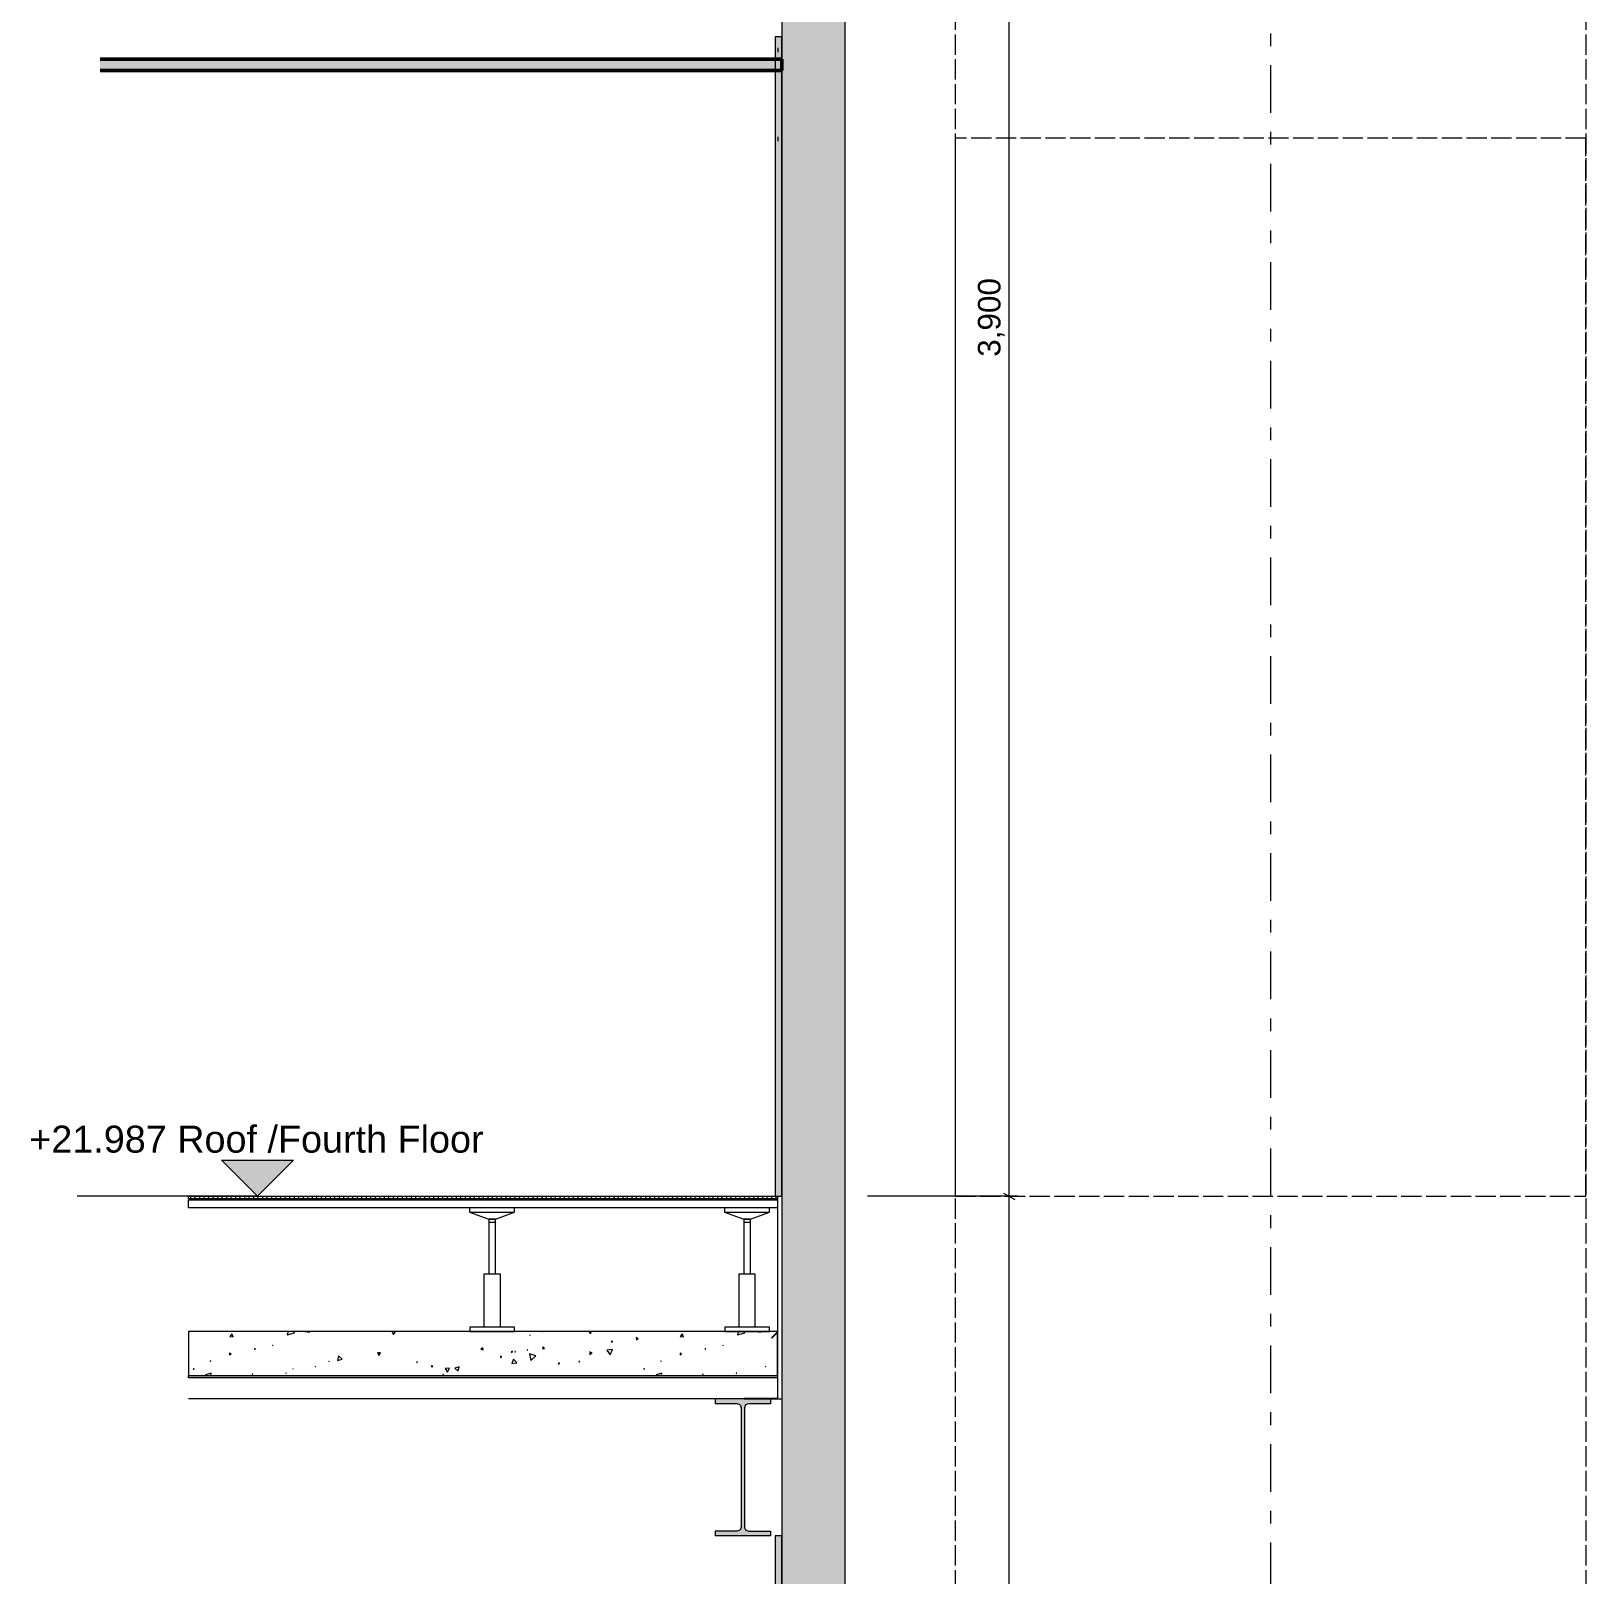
# Model space of a CAD drawing. Header units: millimetres. Extents: x -54677 to 188015, y -4000 to 32873.
# Drawn here: x 181490 to 184942, y 26776 to 30205 of the extents above; entities that cross this region are included whole.
import ezdxf

# ---------------------------------------------------------------- set-up
doc = ezdxf.new("R2010")
doc.units = ezdxf.units.MM
doc.header["$MEASUREMENT"] = 0
doc.linetypes.add('Double Dashed', pattern=[218.722215, 105.83333, -42.333331, 28.222222, -42.333331])
doc.linetypes.add('Hidden Line', pattern=[55, 45, -10])
for name, color, linetype, lineweight in [('2D Layer_Pen_No__1', 7, 'Continuous', 13), ('2D Layer_Pen_No__101', 252, 'Continuous', 15), ('2D Layer_Pen_No__146', 8, 'Continuous', 0), ('2D Layer_Pen_No__191', 7, 'Continuous', 5), ('2D Layer_Pen_No__2', 8, 'Continuous', 15), ('New_2D Layer_Pen_No__1', 7, 'Continuous', 13), ('New_2D Layer_Pen_No__160', 5, 'Continuous', 200), ('New_2D Layer_Pen_No__191', 7, 'Continuous', 5), ('New_2D Layer_Pen_No__4', 7, 'Continuous', 20), ('New_2D Layer_Pen_No__87', 8, 'Continuous', 20), ('New_A-95-D_1_20_Pen_No__1', 7, 'Continuous', 13), ('New_A-95-D_Stair_Detail.Dim_Pen_No__4', 7, 'Continuous', 20)]:
    doc.layers.add(name, color=color, linetype=linetype, lineweight=lineweight)
for name, color, linetype, lineweight, true_color in [('2D Layer_Pen_No__107', 7, 'Continuous', 15, 0xa6a6a6), ('2D Layer_Pen_No__145', 7, 'Continuous', 0, 0xa6a6a6), ('2D Layer_Pen_No__29', 7, 'Continuous', 50, 0x2a2a2a), ('2D Layer_Pen_No__62', 7, 'Continuous', 20, 0xaaaaaa), ('New_2D Layer_Pen_No__145', 7, 'Continuous', 0, 0xa6a6a6), ('New_2D Layer_Pen_No__147', 7, 'Continuous', 0, 0x606060), ('New_2D Layer_Pen_No__149', 7, 'Continuous', 0, 0x2a2a2a)]:
    doc.layers.add(name, color=color, linetype=linetype, lineweight=lineweight, true_color=true_color)
doc.layers.add('New_A-95-D_1_20', color=7, linetype='Continuous')
doc.layers.add('New_A-95-D_Stair_Detail.Dim', color=7, linetype='Continuous')
doc.styles.add('GENERATED_STYLE_1', font='')
doc.styles.get('GENERATED_STYLE_1').set_extended_font_data('Arial')
doc.dimstyles.new('GENERATED_STYLE__2', dxfattribs={"dimtxt": 50, "dimasz": 19, "dimexe": 0.18, "dimexo": 50, "dimgap": 0.09, "dimtad": 1, "dimdec": 0, "dimzin": 0, "dimdsep": 46, "dimtxsty": 'GENERATED_STYLE_1', "dimblk": 'ARROWHEAD_2', "dimblk1": 'ARROWHEAD_2', "dimblk2": 'ARROWHEAD_2', "dimcen": 0.09, "dimclrd": 7, "dimclre": 7, "dimclrt": 7, "dimadec": 0, "dimazin": 0, "dimtfac": 1, "dimtdec": 4, "dimtmove": 0, "dimatfit": 3, "dimfxl": 1, "dimtolj": 1, "dimtzin": 0, "dimarcsym": 0})
doc.dimstyles.new('GENERATED_STYLE__6', dxfattribs={"dimtxt": 50, "dimasz": 19, "dimexe": 0.18, "dimexo": 50, "dimgap": 0.09, "dimtad": 1, "dimdec": 0, "dimzin": 0, "dimdsep": 46, "dimtxsty": 'GENERATED_STYLE_1', "dimblk": 'ARROWHEAD_2', "dimblk1": 'ARROWHEAD_2', "dimblk2": 'ARROWHEAD_2', "dimcen": 0.09, "dimclrd": 7, "dimclre": 7, "dimclrt": 7, "dimadec": 0, "dimazin": 0, "dimtfac": 1, "dimtdec": 4, "dimtmove": 2, "dimatfit": 3, "dimfxl": 1, "dimtolj": 1, "dimtzin": 0, "dimarcsym": 0})
pattern_1 = [(0, (160184.8728, 11417.1086), (0, 3), [0, -3])]

# ---------------------------------------------------------------- blocks, each defined once
blk = doc.blocks.new('*X69', base_point=(160184.9, 11417.1))
at = {"layer": '2D Layer_Pen_No__101', "linetype": 'Continuous'}
for p, q in [((181936, 27311.5), (181931.4, 27305.6)), ((181931.4, 27305.6), (181938.8, 27304.6)), ((181938.8, 27304.6), (181936, 27311.5)), ((182061, 27316.7), (182059.1, 27309.1)), ((182059.1, 27309.1), (182075.2, 27313.6)), ((182075.2, 27313.6), (182072, 27316.7)), ((182098.5, 27316.7), (182109.5, 27315)), ((182109.5, 27315), (182108.8, 27316.7)), ((182291.6, 27316.7), (182295.2, 27309.8)), ((182295.2, 27309.8), (182299.5, 27316.7)), ((182598.1, 27308.3), (182597.8, 27308.3)), ((182597.8, 27308.3), (182598, 27308)), ((182598, 27308), (182598.1, 27308.3)), ((182625.7, 27316.6), (182626.3, 27316.7)), ((182625.7, 27316.7), (182625.7, 27316.6)), ((182733.8, 27316.2), (182729.8, 27315.1)), ((182729.8, 27315.1), (182732.8, 27312.1)), ((182732.8, 27312.1), (182733.8, 27316.2)), ((182936, 27311.5), (182931.4, 27305.6)), ((182931.4, 27305.6), (182938.8, 27304.6)), ((182938.8, 27304.6), (182936, 27311.5)), ((183061, 27316.7), (183059.1, 27309.1)), ((183059.1, 27309.1), (183075.2, 27313.6)), ((183075.2, 27313.6), (183072, 27316.7)), ((183098.5, 27316.7), (183109.5, 27315)), ((183109.5, 27315), (183108.8, 27316.7)), ((181986.6, 27278.9), (181986.9, 27276.8)), ((181988.6, 27278.1), (181986.6, 27278.9)), ((181986.9, 27276.8), (181988.6, 27278.1)), ((182027, 27286), (182026.2, 27285.5)), ((182026.2, 27285.5), (182027.1, 27285)), ((182027.1, 27285), (182027, 27286)), ((182259.8, 27269.6), (182262.7, 27263.8)), ((182266.2, 27269.2), (182259.8, 27269.6)), ((182493, 27280.7), (182489.2, 27277.4)), ((182489.2, 27277.4), (182493.9, 27275.7)), ((182493.9, 27275.7), (182493, 27280.7)), ((182558.9, 27272.9), (182556.6, 27271.8)), ((182556.6, 27271.8), (182558.7, 27270.3)), ((182558.7, 27270.3), (182558.9, 27272.9)), ((182566.1, 27272.1), (182564.4, 27272)), ((182564.4, 27272), (182565.3, 27270.6)), ((182565.3, 27270.6), (182566.1, 27272.1)), ((182592.8, 27275.7), (182591.7, 27275.7)), ((182591.7, 27275.7), (182592.2, 27274.8)), ((182592.2, 27274.8), (182592.8, 27275.7)), ((182627.3, 27282.6), (182625.9, 27278)), ((182625.9, 27278), (182630.6, 27279.1)), ((182630.6, 27279.1), (182627.3, 27282.6)), ((182736.2, 27269), (182730.6, 27271.8)), ((182730.6, 27271.8), (182731, 27265.6)), ((182781.4, 27277), (182768.4, 27275.5)), ((182768.4, 27275.5), (182776.3, 27265)), ((182776.3, 27265), (182781.4, 27277)), ((182781.1, 27295), (182778.2, 27294.4)), ((182778.2, 27294.4), (182780.2, 27292.2)), ((182780.2, 27292.2), (182781.1, 27295)), ((182838, 27301.2), (182833.7, 27303.2)), ((182833.7, 27303.2), (182834.2, 27298.5)), ((182834.2, 27298.5), (182838, 27301.2)), ((182986.6, 27278.9), (182986.9, 27276.8)), ((182988.6, 27278.1), (182986.6, 27278.9)), ((182986.9, 27276.8), (182988.6, 27278.1)), ((183027, 27286), (183026.2, 27285.5)), ((183026.2, 27285.5), (183027.1, 27285)), ((183027.1, 27285), (183027, 27286)), ((181889.3, 27251.3), (181888.2, 27251)), ((181888.2, 27251), (181889.1, 27250.2)), ((181889.1, 27250.2), (181889.3, 27251.3)), ((181931.2, 27268.6), (181931.1, 27264.9)), ((181931.1, 27264.9), (181934.3, 27266.7)), ((181934.3, 27266.7), (181931.2, 27268.6)), ((182121.2, 27239.5), (182121.2, 27239)), ((182121.6, 27239.3), (182121.2, 27239.5)), ((182121.2, 27239), (182121.6, 27239.3)), ((182152.3, 27250.4), (182151.2, 27250.4)), ((182151.2, 27250.4), (182151.8, 27249.5)), ((182151.8, 27249.5), (182152.3, 27250.4)), ((182173.1, 27262.7), (182171, 27252)), ((182171, 27252), (182181.3, 27255.5)), ((182181.3, 27255.5), (182173.1, 27262.7)), ((182262.7, 27263.8), (182266.2, 27269.2)), ((182346.6, 27249.1), (182347.1, 27247.5)), ((182348.2, 27248.8), (182346.6, 27249.1)), ((182347.1, 27247.5), (182348.2, 27248.8)), ((182378.9, 27240.3), (182379.9, 27237.2)), ((182382.1, 27239.6), (182378.9, 27240.3)), ((182379.9, 27237.2), (182382.1, 27239.6)), ((182419.7, 27235.1), (182409.5, 27234.7)), ((182414.9, 27226.1), (182419.7, 27235.1)), ((182440.6, 27238.4), (182431, 27235.1)), ((182431, 27235.1), (182438.7, 27228.3)), ((182438.7, 27228.3), (182440.6, 27238.4)), ((182532.8, 27262.2), (182532.5, 27259.3)), ((182532.5, 27259.3), (182535.2, 27260.5)), ((182535.2, 27260.5), (182532.8, 27262.2)), ((182561.5, 27255.5), (182557.8, 27245.4)), ((182557.8, 27245.4), (182568.5, 27247.2)), ((182568.5, 27247.2), (182561.5, 27255.5)), ((182611.3, 27262.4), (182597.3, 27267.1)), ((182597.3, 27267.1), (182600.2, 27252.6)), ((182600.2, 27252.6), (182611.3, 27262.4)), ((182659.1, 27251.8), (182658.9, 27251.6)), ((182658.9, 27251.6), (182659.2, 27251.5)), ((182659.2, 27251.5), (182659.1, 27251.8)), ((182663.3, 27247.2), (182660.6, 27245.9)), ((182660.6, 27245.9), (182663, 27244.2)), ((182663, 27244.2), (182663.3, 27247.2)), ((182708.7, 27250.2), (182706.7, 27250.2)), ((182706.7, 27250.2), (182707.6, 27248.4)), ((182707.6, 27248.4), (182708.7, 27250.2)), ((182731, 27265.6), (182736.2, 27269)), ((182889.3, 27251.3), (182888.2, 27251)), ((182888.2, 27251), (182889.1, 27250.2)), ((182889.1, 27250.2), (182889.3, 27251.3)), ((182931.2, 27268.6), (182931.1, 27264.9)), ((182931.1, 27264.9), (182934.3, 27266.7)), ((182934.3, 27266.7), (182931.2, 27268.6)), ((183121.2, 27239.5), (183121.2, 27239)), ((183121.6, 27239.3), (183121.2, 27239.5)), ((183121.2, 27239), (183121.6, 27239.3)), ((181851.8, 27234.5), (181850.6, 27233.2)), ((181850.6, 27233.2), (181852.4, 27232.8)), ((181852.4, 27232.8), (181851.8, 27234.5)), ((181890.6, 27224), (181878, 27220.8)), ((181878, 27220.8), (181879.6, 27219.1)), ((181889.2, 27219.1), (181890.6, 27224)), ((181982.2, 27222.6), (181981.4, 27221.6)), ((181981.4, 27221.6), (181982.7, 27221.5)), ((181982.7, 27221.5), (181982.2, 27222.6)), ((182056.9, 27223.9), (182055.9, 27224.2)), ((182055.9, 27224.2), (182056, 27223.2)), ((182056, 27223.2), (182056.9, 27223.9)), ((182072.1, 27234.1), (182071.7, 27234.1)), ((182071.7, 27234.1), (182071.9, 27233.8)), ((182071.9, 27233.8), (182072.1, 27234.1)), ((182406, 27221), (182404.8, 27221.2)), ((182404.8, 27221.2), (182405.2, 27220)), ((182405.2, 27220), (182406, 27221)), ((182409.5, 27234.7), (182414.9, 27226.1)), ((182851.8, 27234.5), (182850.6, 27233.2)), ((182850.6, 27233.2), (182852.4, 27232.8)), ((182852.4, 27232.8), (182851.8, 27234.5)), ((182890.6, 27224), (182878, 27220.8)), ((182878, 27220.8), (182879.6, 27219.1)), ((182889.2, 27219.1), (182890.6, 27224)), ((182982.2, 27222.6), (182981.4, 27221.6)), ((182981.4, 27221.6), (182982.7, 27221.5)), ((182982.7, 27221.5), (182982.2, 27222.6)), ((183056.9, 27223.9), (183055.9, 27224.2)), ((183055.9, 27224.2), (183056, 27223.2)), ((183056, 27223.2), (183056.9, 27223.9)), ((183072.1, 27234.1), (183071.7, 27234.1)), ((183071.7, 27234.1), (183071.9, 27233.8)), ((183071.9, 27233.8), (183072.1, 27234.1))]:
    blk.add_line(p, q, dxfattribs=at)
blk = doc.blocks.new('Fill_14_2', base_point=(160184.9, 11417.1))
at = {"layer": '2D Layer_Pen_No__2', "linetype": 'Continuous'}
for p, q in [((183147.3, 27316.7), (181839.8, 27316.7)), ((181839.8, 27316.7), (181839.8, 27219.1)), ((183147.3, 27219.1), (183147.3, 27316.7)), ((181839.8, 27219.1), (183147.3, 27219.1))]:
    blk.add_line(p, q, dxfattribs=at)
at = {"layer": '2D Layer_Pen_No__101', "linetype": 'Continuous'}
blk.add_blockref('*X69', (160184.9, 11417.1), dxfattribs=at)
blk = doc.blocks.new('*D88', base_point=(160184.9, 11417.1))
at = {"layer": 'New_A-95-D_1_20_Pen_No__1', "linetype": 'Continuous'}
for p, q in [((183680.5, 27617.1), (183347.3, 27617.1)), ((183649.3, 27624.3), (183674.3, 27609.9)), ((183661.8, 23567.1), (183661.8, 27617.1)), ((183680.5, 23567.1), (183347.3, 23567.1)), ((183649.3, 23574.3), (183674.3, 23559.9))]:
    blk.add_line(p, q, dxfattribs=at)
at = {"layer": 'New_A-95-D_1_20_Pen_No__1', "insert": (183651.8, 25145.6), "char_height": 50, "attachment_point": 7, "rotation": 90, "style": 'GENERATED_STYLE_1'}
blk.add_mtext('\\A1;{\\fArial|b0|i0|c0|p34;4,050}', dxfattribs=at)
blk = doc.blocks.new('ARROWHEAD_2')
at = {"color": 0, "linetype": 'Continuous', "lineweight": 0}
for p, q in [((0, 0), (-1, 0)), ((-0.38, -0.66), (0.38, 0.66))]:
    blk.add_line(p, q, dxfattribs=at)
blk = doc.blocks.new('*D89', base_point=(160184.9, 11417.1))
at = {"layer": 'New_A-95-D_1_20_Pen_No__1', "linetype": 'Continuous'}
for p, q in [((183680.5, 31517.1), (183347.3, 31517.1)), ((183674.3, 31509.9), (183649.3, 31524.3)), ((183661.8, 31517.1), (183661.8, 31529.3)), ((183661.8, 27617.1), (183661.8, 31517.1)), ((183680.5, 27617.1), (183347.3, 27617.1)), ((183649.3, 27624.3), (183674.3, 27609.9))]:
    blk.add_line(p, q, dxfattribs=at)
at = {"layer": 'New_A-95-D_1_20_Pen_No__1', "insert": (183651.8, 29481.3), "char_height": 50, "attachment_point": 7, "rotation": 90, "style": 'GENERATED_STYLE_1'}
blk.add_mtext('\\A1;{\\fArial|b0|i0|c0|p34;3,900}', dxfattribs=at)
blk = doc.blocks.new('Dimension_18_2', base_point=(181992.9, 27617.1))
at = {"layer": 'New_A-95-D_Stair_Detail.Dim', "linetype": 'Continuous', "lineweight": 0, "true_color": 0x000000}
blk.add_hatch(color=178, dxfattribs=at).paths.add_polyline_path([(181992.9, 27617.1), (182072.9, 27697.1), (181912.9, 27697.1)])
at = {"layer": 'New_A-95-D_Stair_Detail.Dim_Pen_No__4', "linetype": 'Continuous'}
for p, q in [((181992.9, 27617.1), (181912.9, 27697.1)), ((181912.9, 27697.1), (182072.9, 27697.1)), ((182072.9, 27697.1), (181992.9, 27617.1)), ((181992.9, 27617.1), (181592.9, 27617.1)), ((181992.9, 27617.1), (182052.9, 27617.1))]:
    blk.add_line(p, q, dxfattribs=at)
at = {"layer": 'New_A-95-D_Stair_Detail.Dim_Pen_No__4', "insert": (181486.4, 27713.1), "char_height": 60, "attachment_point": 7, "style": 'GENERATED_STYLE_1'}
blk.add_mtext('\\A1;{\\fArial|b0|i0|c0|p34;+21.987 Roof /Fourth Floor }', dxfattribs=at)

msp = doc.modelspace()

# ---------------------------------------------------------------- hatches: boundary and pattern name
at = {"layer": '2D Layer_Pen_No__107', "linetype": 'Continuous'}
h = msp.add_hatch(dxfattribs=at)
h.set_pattern_fill('Gypsum_PB_0002', color=256, style=0, pattern_type=2)
h.set_pattern_definition(pattern_1)
h.paths.add_polyline_path([(183142.3, 27617.1), (183157.3, 27617.1), (183157.3, 30192.1), (183142.3, 30192.1)])
h = msp.add_hatch(dxfattribs=at)
h.set_pattern_fill('Gypsum_PB_0002', color=256, style=0, pattern_type=2)
h.set_pattern_definition(pattern_1)
h.paths.add_polyline_path([(183157.3, 30142.1), (181643.7, 30142.1), (181643.7, 30117.1), (183157.3, 30117.1)])
h = msp.add_hatch(dxfattribs=at)
h.set_pattern_fill('Gypsum_PB_0002', color=256, style=0, pattern_type=2)
h.set_pattern_definition(pattern_1)
h.paths.add_polyline_path([(183142.3, 23567.1), (183157.3, 23567.1), (183157.3, 26862.7), (183142.3, 26862.7)])
at = {"layer": '2D Layer_Pen_No__145', "linetype": 'Continuous'}
h = msp.add_hatch(dxfattribs=at)
h.set_pattern_fill('Floor_Finish_0002', color=256, style=0, pattern_type=2)
h.set_pattern_definition([(90, (160184.873, 11417.109), (-10, 0), [])])
h.paths.add_polyline_path([(181839.8, 27611.6), (181839.8, 27617.1), (183147.3, 27617.1), (183147.3, 27611.6)])
at = {"layer": '2D Layer_Pen_No__146', "linetype": 'Continuous'}
msp.add_hatch(color=256, dxfattribs=at).paths.add_polyline_path([(181839.8, 27213.9), (181839.8, 27219.1), (183147.3, 27219.1), (183147.3, 27213.9)])
at = {"layer": 'New_2D Layer_Pen_No__145', "linetype": 'Continuous'}
h = msp.add_hatch(dxfattribs=at)
h.set_pattern_fill('Plywood_0002', color=256, style=0, pattern_type=2)
h.set_pattern_definition([(0, (160184.873, 11417.11), (0, 40), [])])
h.paths.add_polyline_path([(183147.3, 27609.1), (183147.3, 27591.7), (181839.8, 27591.7), (181839.8, 27609.1)])
at = {"layer": 'New_2D Layer_Pen_No__147', "linetype": 'Continuous'}
h = msp.add_hatch(dxfattribs=at)
h.set_pattern_fill('Structural_Concrete_0002', color=256, style=0, pattern_type=2)
h.set_pattern_definition([(45, (160184.87, 11417.11), (-73.4847, 73.4847), [10, -50]), (45, (160169.34, 11475.06), (-73.4847, 73.4847), [10, -50]), (105, (160184.87, 11417.11), (100.38196, 26.89726), [10, -50]), (105, (160227.3, 11459.54), (100.38196, 26.89726), [10, -50]), (165, (160191.94, 11424.18), (26.89726, 100.38196), [10, -50]), (165, (160234.37, 11466.61), (26.89726, 100.38196), [10, -50]), (45, (160177.802, 11424.18), (-14.142136, 14.142136), [0, -20, 0, -30]), (90, (160184.873, 11431.25), (-20, 0), [0, -15, 0, -25])])
h.paths.add_polyline_path([(183297.3, 11367.1), (183297.3, 31517.1), (183157.3, 31517.1), (183157.3, 11367.1)])
at = {"layer": 'New_2D Layer_Pen_No__160', "linetype": 'Continuous', "lineweight": 0, "true_color": 0x00007f}
msp.add_hatch(color=176, dxfattribs=at).paths.add_polyline_path([(183132.2, 26862.7), (183132.2, 26873.4), (183083, 26873.4), (183076.7, 26876), (183074.1, 26882.3), (183074.1, 27147.5), (183076.7, 27153.8), (183083, 27156.4), (183132.2, 27156.4), (183132.2, 27167.1), (183008.8, 27167.1), (183008.8, 27156.4), (183058.1, 27156.4), (183064.4, 27153.8), (183067, 27147.5), (183067, 26882.3), (183064.4, 26876), (183058.1, 26873.4), (183008.8, 26873.4), (183008.8, 26862.7)])

# ---------------------------------------------------------------- linework, layer by layer
at = {"layer": '2D Layer_Pen_No__1', "linetype": 'Hidden Line'}
for p, q in [((184942.3, 29967.1), (183542.3, 29967.1)), ((183542.3, 29967.1), (183542.3, 27617.1)), ((184942.3, 27617.1), (184942.3, 29967.1)), ((183542.3, 27617.1), (184942.3, 27617.1))]:
    msp.add_line(p, q, dxfattribs=at)
at = {"layer": '2D Layer_Pen_No__1', "linetype": 'Continuous', "flags": 128}
msp.add_lwpolyline([(183134.3, 27303), (183135.2, 27302.1), (183147.3, 27314.2), (183147.3, 27168.3), (183073.5, 27168.3), (183073.5, 27167.1), (183148.5, 27167.1), (183148.5, 27317.1)], close=True, dxfattribs=at)
at = {"layer": '2D Layer_Pen_No__101', "linetype": 'Double Dashed'}
msp.add_line((184242.3, 31659.9), (184242.3, 10782.6), dxfattribs=at)
at = {"layer": '2D Layer_Pen_No__101', "linetype": 'Hidden Line'}
for p, q in [((183542.3, 31517.1), (183542.3, 11417.1)), ((184942.3, 31517.1), (184942.3, 11417.1))]:
    msp.add_line(p, q, dxfattribs=at)
at = {"layer": '2D Layer_Pen_No__191', "linetype": 'Continuous', "flags": 128}
for points in [[(183142.3, 27617.1), (183157.3, 27617.1), (183157.3, 30192.1), (183142.3, 30192.1)], [(181839.8, 27611.6), (181839.8, 27617.1), (183147.3, 27617.1), (183147.3, 27611.6)], [(182463.5, 27581.5), (182564, 27581.5), (182564, 27591.7), (182463.5, 27591.7)], [(182506.5, 27565.9), (182521.6, 27565.9), (182564, 27581.5), (182564, 27591.7), (182463.5, 27591.7), (182463.5, 27581.5)], [(183029.6, 27581.5), (183130.1, 27581.5), (183130.1, 27591.7), (183029.6, 27591.7)], [(183072.6, 27565.9), (183087.7, 27565.9), (183130.1, 27581.5), (183130.1, 27591.7), (183029.6, 27591.7), (183029.6, 27581.5)], [(182506.5, 27445), (182521.6, 27445), (182521.6, 27565.9), (182506.5, 27565.9)], [(182506.5, 27445), (182521.6, 27445), (182521.6, 27558.9), (182506.5, 27558.9)], [(183072.6, 27445), (183087.7, 27445), (183087.7, 27565.9), (183072.6, 27565.9)], [(183072.6, 27445), (183087.7, 27445), (183087.7, 27558.9), (183072.6, 27558.9)], [(182496.6, 27445), (182531.5, 27445), (182531.5, 27326.2), (182496.6, 27326.2)], [(182496.6, 27445), (182531.5, 27445), (182531.5, 27326.2), (182496.6, 27326.2)], [(183062.7, 27445), (183097.6, 27445), (183097.6, 27326.2), (183062.7, 27326.2)], [(183062.7, 27445), (183097.6, 27445), (183097.6, 27326.2), (183062.7, 27326.2)], [(182464.3, 27316.7), (182563.9, 27316.7), (182563.9, 27326.2), (182464.3, 27326.2)], [(183030.3, 27316.7), (183129.9, 27316.7), (183129.9, 27326.2), (183030.3, 27326.2)], [(181839.8, 27213.9), (181839.8, 27219.1), (183147.3, 27219.1), (183147.3, 27213.9)], [(183142.3, 23567.1), (183157.3, 23567.1), (183157.3, 26862.7), (183142.3, 26862.7)]]:
    msp.add_lwpolyline(points, close=True, dxfattribs=at)
at = {"layer": '2D Layer_Pen_No__29', "linetype": 'Continuous'}
for p, q in [((183157.3, 30142.1), (181643.7, 30142.1)), ((183157.3, 30142.1), (183157.3, 30117.1)), ((183157.3, 30117.1), (181643.7, 30117.1))]:
    msp.add_line(p, q, dxfattribs=at)
at = {"layer": '2D Layer_Pen_No__62', "linetype": 'Continuous'}
msp.add_line((183147.3, 27167.1), (181839.8, 27167.1), dxfattribs=at)
at = {"layer": 'New_2D Layer_Pen_No__1', "linetype": 'Continuous'}
for p, q in [((183157.3, 31517.1), (183157.3, 11417.1)), ((183297.3, 31517.1), (183297.3, 11417.1)), ((183148.1, 30167.1), (183148.1, 30157.5)), ((183148.1, 29969.9), (183148.1, 29960.3)), ((183008.8, 27167.1), (183008.8, 27156.4)), ((183132.2, 27167.1), (183132.2, 27156.4)), ((183008.8, 26873.4), (183008.8, 26862.7)), ((183132.2, 26862.7), (183008.8, 26862.7)), ((183132.2, 26873.4), (183132.2, 26862.7))]:
    msp.add_line(p, q, dxfattribs=at)
at = {"layer": 'New_2D Layer_Pen_No__1', "linetype": 'Continuous', "flags": 128}
for points in [[(183064.4, 27153.8), (183058.1, 27156.4), (183008.8, 27156.4)], [(183064.4, 27153.8), (183067, 27147.5), (183067, 26882.3), (183064.4, 26876)], [(183076.7, 27153.8), (183074.1, 27147.5), (183074.1, 26882.3), (183076.7, 26876)], [(183132.2, 27156.4), (183083, 27156.4), (183076.7, 27153.8)], [(183064.4, 26876), (183058.1, 26873.4), (183008.8, 26873.4)], [(183076.7, 26876), (183083, 26873.4), (183132.2, 26873.4)]]:
    msp.add_lwpolyline(points, dxfattribs=at)
at = {"layer": 'New_2D Layer_Pen_No__147', "linetype": 'Continuous'}
msp.add_line((183147.3, 27317.1), (183147.3, 27167.1), dxfattribs=at)
at = {"layer": 'New_2D Layer_Pen_No__149', "linetype": 'Continuous', "flags": 128}
msp.add_lwpolyline([(183147.3, 27617.1), (183147.3, 27592.1), (183147.3, 27317.1)], dxfattribs=at)
at = {"layer": 'New_2D Layer_Pen_No__191', "linetype": 'Continuous', "flags": 128}
msp.add_lwpolyline([(183147.3, 27609.1), (183147.3, 27591.7), (181839.8, 27591.7), (181839.8, 27609.1)], close=True, dxfattribs=at)
at = {"layer": 'New_2D Layer_Pen_No__4', "linetype": 'Continuous'}
for p, q in [((183132.2, 27167.1), (183008.8, 27167.1)), ((183147.3, 27167.1), (183132.2, 27167.1))]:
    msp.add_line(p, q, dxfattribs=at)
at = {"layer": 'New_2D Layer_Pen_No__87', "linetype": 'Continuous'}
for p, q in [((183147.3, 27617.1), (183157.3, 27617.1)), ((183147.3, 27167.1), (183157.3, 27167.1))]:
    msp.add_line(p, q, dxfattribs=at)

# ---------------------------------------------------------------- block references
at = {"layer": '2D Layer_Pen_No__101', "linetype": 'Continuous'}
msp.add_blockref('Fill_14_2', (160184.9, 11417.1), dxfattribs=at)
at = {"layer": 'New_A-95-D_Stair_Detail.Dim', "linetype": 'Continuous'}
msp.add_blockref('Dimension_18_2', (181992.9, 27617.1), dxfattribs=at)

# ---------------------------------------------------------------- dimensions: what is measured, and where the dimension line sits
at = {"layer": 'New_A-95-D_1_20', "linetype": 'Continuous'}
for base, p1, p2, dimstyle, picture, middle in [((183661.8, 31517.1), (183297.3, 27617.1), (183297.3, 31517.1), 'GENERATED_STYLE__2', '*D89', (183626.8, 29576.2)), ((183661.8, 27617.1), (183297.3, 23567.1), (183297.3, 27617.1), 'GENERATED_STYLE__6', '*D88', (183626.8, 25240.5))]:
    dim = msp.add_linear_dim(base=base, p1=p1, p2=p2, angle=90, dimstyle=dimstyle, dxfattribs=at)
    dim.commit()
    dim.dimension.update_dxf_attribs({"geometry": picture, "text_midpoint": middle, "dimtype": 160, "text_rotation": 90})

doc.saveas('drawing.dxf')
